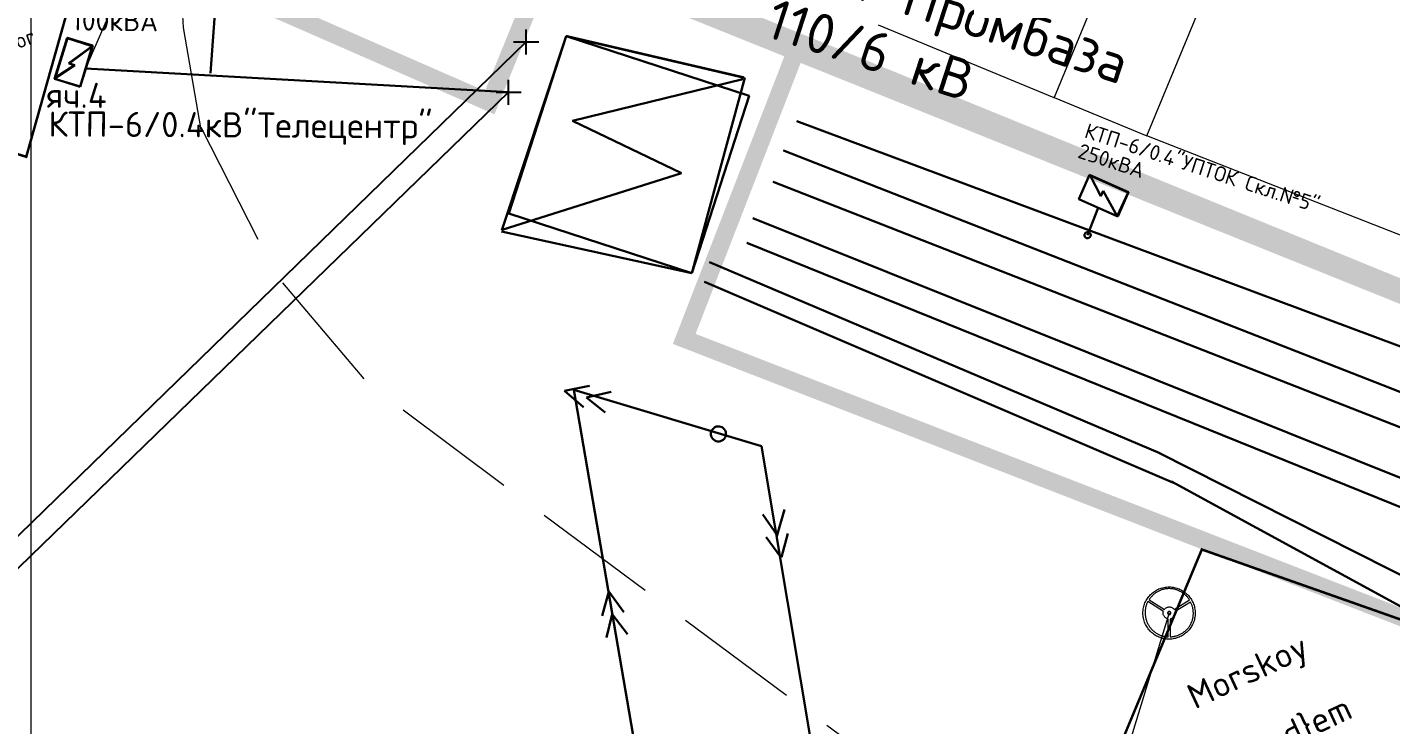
# Model space of a CAD drawing. Header units: millimetres. Extents: x 519 to 9564855, y -810 to 5021775.
# Drawn here: x 9522999 to 9523541, y 5006043 to 5006320 of the extents above; entities that cross this region are included whole.
import ezdxf

# ---------------------------------------------------------------- set-up
doc = ezdxf.new("R2010")
doc.units = ezdxf.units.MM
doc.header["$LTSCALE"] = 2
doc.header["$MEASUREMENT"] = 0
doc.header["$PDMODE"] = 2
doc.header["$PDSIZE"] = 5
for name, pattern in [('92051501$0$GROUND2', [35, 25, -10]), ('DASHED', [0.75, 0.5, -0.25]), ('HIDDEN2', [4.7625, 3.175, -1.5875])]:
    doc.linetypes.add(name, pattern=pattern)
for name, color, linetype in [('0_ANNOT_Dimensions', 7, 'Continuous'), ('2003-2004 Supplemental wells', 7, 'Continuous'), ('COMPOUND', 3, 'Continuous'), ('GRID_PULKOVO', 7, 'Continuous'), ('Layer1', 1, 'Continuous'), ('PPLINE_WAT', 7, 'WTR_LINE'), ('ROAD_FIELD', 255, '92051501$0$GROUND2')]:
    doc.layers.add(name, color=color, linetype=linetype)
for name, color, linetype, lineweight in [('Land lease as of 24.06.2004', 47, 'HIDDEN2', 70), ('Электро', 1, 'Continuous', 30), ('Электроснаб', 1, 'Continuous', 18), ('Электроснабжене', 1, 'Continuous', 18)]:
    doc.layers.add(name, color=color, linetype=linetype, lineweight=lineweight)
doc.styles.add('92051501$0$STANDARD', font='simplex.shx')
doc.styles.add('Elect', font='isocpeur.ttf')
doc.styles.get("Standard").update_dxf_attribs({"font": 'isocpeur.ttf', "width": 0.5})
doc.linetypes.add('WTR_LINE', pattern='A,0.5,-0.2,["W",92051501$0$STANDARD,S=0.1,R=0,X=-0.1,Y=-0.05],-0.05', length=0.75)
doc.dimstyles.new('ISO-25', dxfattribs={"dimtxt": 15, "dimasz": 10, "dimexe": 5, "dimexo": 5, "dimgap": 5, "dimtad": 1, "dimtxsty": 'Standard', "dimblk": 'OBLIQUE', "dimcen": 50, "dimadec": 0, "dimazin": 0, "dimtfac": 1, "dimtmove": 0, "dimatfit": 3, "dimfxl": 0, "dimarcsym": 0})

# ---------------------------------------------------------------- blocks, each defined once
blk = doc.blocks.new('_Oblique')
at = {"color": 0, "linetype": 'ByBlock', "lineweight": -2}
blk.add_line((-0.5, -0.5), (0.5, 0.5), dxfattribs=at)
blk = doc.blocks.new('*D108')
at = {"layer": '0_ANNOT_Dimensions', "color": 0, "lineweight": -2, "transparency": 16777216}
for p, q in [((9522897.82, 5006770.66), (9522881.49, 5006732.24)), ((9522883.44, 5006736.84), (9524304.47, 5006132.63)), ((9524318.85, 5006166.44), (9524302.51, 5006128.03))]:
    blk.add_line(p, q, dxfattribs=at)
at = {"layer": 'DEFPOINTS', "color": 0, "lineweight": 25, "transparency": 16777216}
for p in [(9522899.78, 5006775.26), (9524320.81, 5006171.05), (9524304.47, 5006132.63)]:
    blk.add_point(p, dxfattribs=at)
at = {"layer": '0_ANNOT_Dimensions', "color": 0, "lineweight": -2, "transparency": 16777216, "xscale": 10, "yscale": 10, "zscale": 10}
for p, rotation in [((9522883.44, 5006736.84), 156.9651309655296), ((9524304.47, 5006132.63), 336.9651309655296)]:
    blk.add_blockref('_Oblique', p, dxfattribs=dict(at, rotation=rotation))
at = {"layer": '0_ANNOT_Dimensions', "color": 0, "lineweight": 25, "transparency": 16777216, "insert": (9523599.44, 5006447.62), "char_height": 15, "attachment_point": 5, "rotation": 336.9651, "bg_fill": 3, "box_fill_scale": 1.25, "bg_fill_color": 256, "bg_fill_true_color": 13158600, "bg_fill_transparency": 0}
blk.add_mtext('1544,15', dxfattribs=at)

msp = doc.modelspace()

# ---------------------------------------------------------------- linework, layer by layer
at = {"lineweight": 0}
msp.add_line((9523445.35025, 5006384.74302), (9523406.94412, 5006291.97982), dxfattribs=at)
at = {"color": 3, "lineweight": 0}
msp.add_line((9523337.05785, 5006320.85322), (9523406.9382, 5006291.96552), dxfattribs=at)
at = {"color": 35, "linetype": 'DASHED', "lineweight": 0, "ltscale": 5, "const_width": 7}
msp.add_lwpolyline([(9523206.21757, 5006348.04855), (9523182.49647, 5006289.88535), (9522924.06753, 5006402.87595), (9522888.29702, 5006324.66587), (9522790.29702, 5006377.66587), (9522856.29702, 5006501.66587), (9522947.29702, 5006453.66587), (9523206.21757, 5006348.04855)], dxfattribs=at)
at = {"layer": '2003-2004 Supplemental wells', "color": 5, "lineweight": 0, "ltscale": 5}
msp.add_line((9523174, 5006654), (9523022.11236, 5006304.33683), dxfattribs=at)
at = {"layer": 'COMPOUND', "lineweight": 0, "const_width": 1}
for points in [[(9523017.037, 5006335.355), (9522951.237, 5006354.355), (9522932.737, 5006288.355), (9522998.137, 5006268.355), (9523017.037, 5006335.355)], [(9523212.77304, 5006316.34271), (9523283.52359, 5006299.86707)], [(9523572.537, 5006074.655), (9523465.737, 5006112.255), (9523428.537, 5006023.055), (9523532.437, 5005979.755), (9523572.537, 5006074.655)]]:
    msp.add_lwpolyline(points, dxfattribs=at)
at = {"layer": 'GRID_PULKOVO', "lineweight": 0}
msp.add_line((9523000, 5011000), (9523000, 4992000), dxfattribs=at)
at = {"layer": 'Land lease as of 24.06.2004', "color": 35, "linetype": 'DASHED', "lineweight": 0, "ltscale": 5, "const_width": 7}
for points in [[(9522957, 5006455.98), (9523999.01, 5006031.01)], [(9522947.29702, 5006453.66587), (9523999.01, 5006031.01)]]:
    msp.add_lwpolyline(points, dxfattribs=at)
at = {"layer": 'Land lease as of 24.06.2004', "color": 35, "linetype": 'DASHED', "lineweight": 0, "ltscale": 2, "const_width": 7}
msp.add_lwpolyline([(9523259.86314, 5006195.9713), (9523305.53716, 5006313.68549), (9523851.06215, 5006091.30587), (9523810.91877, 5005982.15742), (9523259.86314, 5006195.9713)], dxfattribs=at)
at = {"layer": 'Layer1', "color": 3, "lineweight": 0}
for p, q in [((9523443.91321, 5006276.70609), (9523526.35313, 5006476.24674)), ((9523406.94412, 5006291.97982), (9523443.91321, 5006276.70609)), ((9523568, 5006228), (9523443.91321, 5006276.70609))]:
    msp.add_line(p, q, dxfattribs=at)
at = {"layer": 'PPLINE_WAT', "lineweight": 0}
for points in [[(9523452.70905, 5006097.3866), (9523452.70905, 5006097.3866), (9523453.23877, 5006097.37621), (9523453.75811, 5006097.33467), (9523454.27744, 5006097.26196), (9523454.78639, 5006097.17886), (9523455.28495, 5006097.05422), (9523455.77313, 5006096.9192), (9523456.2613, 5006096.75301), (9523456.7287, 5006096.56605), (9523457.18572, 5006096.35831), (9523457.63235, 5006096.12981), (9523458.06859, 5006095.88053), (9523458.49445, 5006095.61047), (9523458.89953, 5006095.31964), (9523459.29422, 5006095.00804), (9523459.66814, 5006094.68605), (9523460.03168, 5006094.34329), (9523460.37444, 5006093.97976), (9523460.70682, 5006093.60584), (9523461.01842, 5006093.21114), (9523461.30924, 5006092.80606), (9523461.5793, 5006092.3802), (9523461.82858, 5006091.94396), (9523462.05709, 5006091.49733), (9523462.27521, 5006091.04032), (9523462.46217, 5006090.56253), (9523462.62836, 5006090.08474), (9523462.76338, 5006089.58618), (9523462.87764, 5006089.08762), (9523462.97112, 5006088.57867), (9523463.04382, 5006088.05933), (9523463.08537, 5006087.52961), (9523463.09576, 5006086.99989), (9523463.09576, 5006086.99989), (9523463.08537, 5006086.45978), (9523463.04382, 5006085.93006), (9523462.97112, 5006085.41072), (9523462.87764, 5006084.90177), (9523462.76338, 5006084.40321), (9523462.62836, 5006083.90465), (9523462.46217, 5006083.41647), (9523462.27521, 5006082.94907), (9523462.05709, 5006082.49206), (9523461.82858, 5006082.04543), (9523461.5793, 5006081.60919), (9523461.30924, 5006081.18333), (9523461.01842, 5006080.77825), (9523460.70682, 5006080.38355), (9523460.37444, 5006080.00963), (9523460.03168, 5006079.6461), (9523459.66814, 5006079.30334), (9523459.29422, 5006078.98135), (9523458.89953, 5006078.66975), (9523458.49445, 5006078.37892), (9523458.06859, 5006078.10886), (9523457.63235, 5006077.85958), (9523457.18572, 5006077.63108), (9523456.7287, 5006077.42334), (9523456.2613, 5006077.23638), (9523455.77313, 5006077.08058), (9523455.28495, 5006076.93517), (9523454.78639, 5006076.82091), (9523454.27744, 5006076.72743), (9523453.75811, 5006076.66511), (9523453.23877, 5006076.62356), (9523452.70905, 5006076.61318), (9523452.70905, 5006076.61318), (9523452.16894, 5006076.62356), (9523451.63922, 5006076.66511), (9523451.11988, 5006076.72743), (9523450.61093, 5006076.82091), (9523450.10198, 5006076.93517), (9523449.61381, 5006077.08058), (9523449.12563, 5006077.23638), (9523448.65823, 5006077.42334), (9523448.19083, 5006077.63108), (9523447.7442, 5006077.85958), (9523447.30796, 5006078.10886), (9523446.89249, 5006078.37892), (9523446.48741, 5006078.66975), (9523446.09271, 5006078.98135), (9523445.71879, 5006079.30334), (9523445.35526, 5006079.6461), (9523445.0125, 5006080.00963), (9523444.68012, 5006080.38355), (9523444.37891, 5006080.77825), (9523444.08808, 5006081.18333), (9523443.81802, 5006081.60919), (9523443.56874, 5006082.04543), (9523443.34024, 5006082.49206), (9523443.1325, 5006082.94907), (9523442.94554, 5006083.41647), (9523442.78974, 5006083.90465), (9523442.64433, 5006084.40321), (9523442.53007, 5006084.90177), (9523442.43659, 5006085.41072), (9523442.37427, 5006085.93006), (9523442.33272, 5006086.45978), (9523442.32234, 5006086.99989), (9523442.32234, 5006086.99989), (9523442.33272, 5006087.52961), (9523442.37427, 5006088.05933), (9523442.43659, 5006088.57867), (9523442.53007, 5006089.08762), (9523442.64433, 5006089.58618), (9523442.78974, 5006090.08474), (9523442.94554, 5006090.56253), (9523443.1325, 5006091.04032), (9523443.34024, 5006091.49733), (9523443.56874, 5006091.94396), (9523443.81802, 5006092.3802), (9523444.08808, 5006092.80606), (9523444.37891, 5006093.21114), (9523444.68012, 5006093.60584), (9523445.0125, 5006093.97976), (9523445.35526, 5006094.34329), (9523445.71879, 5006094.68605), (9523446.09271, 5006095.00804), (9523446.48741, 5006095.31964), (9523446.89249, 5006095.61047), (9523447.30796, 5006095.88053), (9523447.7442, 5006096.12981), (9523448.19083, 5006096.35831), (9523448.65823, 5006096.56605), (9523449.12563, 5006096.75301), (9523449.61381, 5006096.9192), (9523450.10198, 5006097.05422), (9523450.61093, 5006097.17886), (9523451.11988, 5006097.26196), (9523451.63922, 5006097.33467), (9523452.16894, 5006097.37621), (9523452.70905, 5006097.3866)], [(9523450.83944, 5006088.42287), (9523450.83944, 5006088.42287), (9523451.04717, 5006088.67215), (9523451.28607, 5006088.89027), (9523451.54574, 5006089.06684), (9523451.8054, 5006089.20187), (9523452.08585, 5006089.29535), (9523452.37667, 5006089.36806), (9523452.6675, 5006089.39922), (9523452.95833, 5006089.39922), (9523453.23877, 5006089.36806), (9523453.51921, 5006089.30574), (9523453.77888, 5006089.22264), (9523454.01777, 5006089.10839), (9523454.24628, 5006088.97336), (9523454.43324, 5006088.80718), (9523454.59943, 5006088.6306), (9523454.73446, 5006088.42287), (9523460.82107, 5006092.23479), (9523460.82107, 5006092.23479), (9523460.67565, 5006092.47368), (9523460.50947, 5006092.70219), (9523460.34328, 5006092.9307), (9523460.16671, 5006093.15921), (9523459.97975, 5006093.37733), (9523459.79278, 5006093.59545), (9523459.58505, 5006093.80318), (9523459.37732, 5006094.01092), (9523459.1592, 5006094.20827), (9523458.94107, 5006094.40561), (9523458.70218, 5006094.59257), (9523458.46329, 5006094.76915), (9523458.22439, 5006094.94572), (9523457.97511, 5006095.11191), (9523457.71544, 5006095.2781), (9523457.45577, 5006095.42351), (9523457.18572, 5006095.56892), (9523456.91567, 5006095.71434), (9523456.63522, 5006095.83898), (9523456.35478, 5006095.96362), (9523456.07434, 5006096.07787), (9523455.78351, 5006096.18174), (9523455.49269, 5006096.27522), (9523455.20186, 5006096.35831), (9523454.90064, 5006096.44141), (9523454.59943, 5006096.50373), (9523454.29821, 5006096.56605), (9523453.98661, 5006096.61798), (9523453.6854, 5006096.64914), (9523453.3738, 5006096.6803), (9523453.0622, 5006096.69069), (9523452.75059, 5006096.70108), (9523452.75059, 5006096.70108), (9523452.43899, 5006096.69069), (9523452.12739, 5006096.6803), (9523451.81579, 5006096.64914), (9523451.50419, 5006096.61798), (9523451.20297, 5006096.56605), (9523450.90176, 5006096.51412), (9523450.60055, 5006096.45179), (9523450.30972, 5006096.37909), (9523450.0085, 5006096.28561), (9523449.72806, 5006096.19213), (9523449.43723, 5006096.09865), (9523449.15679, 5006095.98439), (9523448.88674, 5006095.85975), (9523448.61668, 5006095.73511), (9523448.34663, 5006095.60008), (9523448.08696, 5006095.45467), (9523447.82729, 5006095.30926), (9523447.57801, 5006095.14307), (9523447.32873, 5006094.97688), (9523447.08984, 5006094.81069), (9523446.86133, 5006094.62373), (9523446.63282, 5006094.43677), (9523446.4147, 5006094.24981), (9523446.19658, 5006094.04208), (9523445.98885, 5006093.83434), (9523445.7915, 5006093.62661), (9523445.60454, 5006093.40849), (9523445.41758, 5006093.17998), (9523445.241, 5006092.95147), (9523445.06443, 5006092.72297), (9523444.90863, 5006092.48407), (9523444.75283, 5006092.23479), (9523450.83944, 5006088.42287)], [(9523452.30397, 5006084.61094), (9523452.30397, 5006084.61094), (9523452.06507, 5006084.69404), (9523451.83656, 5006084.78752), (9523451.60806, 5006084.91216), (9523451.40032, 5006085.04719), (9523451.20297, 5006085.20299), (9523451.0264, 5006085.36917), (9523450.86021, 5006085.55614), (9523450.72519, 5006085.75348), (9523450.60055, 5006085.96122), (9523450.49668, 5006086.17934), (9523450.42397, 5006086.40785), (9523450.37204, 5006086.64674), (9523450.35126, 5006086.89602), (9523450.36165, 5006087.1453), (9523450.4032, 5006087.39458), (9523450.47591, 5006087.65425), (9523444.27504, 5006091.54927), (9523444.27504, 5006091.54927), (9523444.14001, 5006091.29999), (9523444.01537, 5006091.05071), (9523443.90112, 5006090.79104), (9523443.79725, 5006090.53137), (9523443.69338, 5006090.26132), (9523443.5999, 5006089.98087), (9523443.51681, 5006089.71082), (9523443.4441, 5006089.41999), (9523443.38178, 5006089.13955), (9523443.32985, 5006088.84872), (9523443.27791, 5006088.55789), (9523443.24675, 5006088.26707), (9523443.21559, 5006087.96585), (9523443.19482, 5006087.66464), (9523443.18443, 5006087.36342), (9523443.18443, 5006087.06221), (9523443.19482, 5006086.76099), (9523443.21559, 5006086.45978), (9523443.23637, 5006086.14818), (9523443.27791, 5006085.84696), (9523443.31946, 5006085.54575), (9523443.38178, 5006085.24453), (9523443.4441, 5006084.94332), (9523443.51681, 5006084.64211), (9523443.5999, 5006084.34089), (9523443.69338, 5006084.05006), (9523443.79725, 5006083.75923), (9523443.9115, 5006083.46841), (9523444.03614, 5006083.17758), (9523444.17117, 5006082.89714), (9523444.31659, 5006082.6167), (9523444.47239, 5006082.33626), (9523444.47239, 5006082.33626), (9523444.62819, 5006082.0662), (9523444.80476, 5006081.80653), (9523444.97095, 5006081.54687), (9523445.15791, 5006081.29758), (9523445.35526, 5006081.05869), (9523445.5526, 5006080.8198), (9523445.74995, 5006080.59129), (9523445.96807, 5006080.37317), (9523446.17581, 5006080.16543), (9523446.40431, 5006079.9577), (9523446.63282, 5006079.76035), (9523446.87172, 5006079.57339), (9523447.11061, 5006079.38643), (9523447.34951, 5006079.22024), (9523447.59879, 5006079.05405), (9523447.85845, 5006078.89825), (9523448.10774, 5006078.74245), (9523448.37779, 5006078.60743), (9523448.63746, 5006078.4724), (9523448.90751, 5006078.34776), (9523449.17757, 5006078.2335), (9523449.45801, 5006078.12964), (9523449.72806, 5006078.02577), (9523450.0085, 5006077.94268), (9523450.29933, 5006077.85958), (9523450.57977, 5006077.78688), (9523450.86021, 5006077.72456), (9523451.15104, 5006077.67262), (9523451.44187, 5006077.62069), (9523451.72231, 5006077.58953), (9523452.01314, 5006077.56876), (9523452.30397, 5006077.54798), (9523452.30397, 5006084.61094)], [(9523455.09799, 5006087.65425), (9523455.09799, 5006087.65425), (9523455.16031, 5006087.3842), (9523455.19147, 5006087.11414), (9523455.19147, 5006086.85447), (9523455.1707, 5006086.60519), (9523455.12915, 5006086.35591), (9523455.06683, 5006086.11702), (9523454.97335, 5006085.8989), (9523454.86948, 5006085.69116), (9523454.73446, 5006085.49382), (9523454.56827, 5006085.30685), (9523454.3917, 5006085.15105), (9523454.19435, 5006084.99525), (9523453.97623, 5006084.87061), (9523453.73733, 5006084.76675), (9523453.47766, 5006084.67327), (9523453.19722, 5006084.61094), (9523453.19722, 5006077.54798), (9523453.19722, 5006077.54798), (9523453.47766, 5006077.55837), (9523453.75811, 5006077.57914), (9523454.03855, 5006077.6103), (9523454.31899, 5006077.65185), (9523454.59943, 5006077.70378), (9523454.87987, 5006077.75572), (9523455.16031, 5006077.82842), (9523455.44075, 5006077.90113), (9523455.72119, 5006077.98422), (9523456.00164, 5006078.0777), (9523456.28208, 5006078.18157), (9523456.55213, 5006078.28544), (9523456.82219, 5006078.41008), (9523457.09224, 5006078.53472), (9523457.36229, 5006078.66975), (9523457.62196, 5006078.81516), (9523457.88163, 5006078.96057), (9523458.1413, 5006079.12676), (9523458.39058, 5006079.29295), (9523458.63986, 5006079.46952), (9523458.87875, 5006079.6461), (9523459.11765, 5006079.84344), (9523459.34616, 5006080.04079), (9523459.57466, 5006080.24853), (9523459.79278, 5006080.45626), (9523460.00052, 5006080.68477), (9523460.20825, 5006080.91328), (9523460.4056, 5006081.15217), (9523460.59256, 5006081.39106), (9523460.77952, 5006081.64035), (9523460.94571, 5006081.90001), (9523461.1119, 5006082.17007), (9523461.1119, 5006082.17007), (9523461.2677, 5006082.45051), (9523461.41311, 5006082.73095), (9523461.54814, 5006083.02178), (9523461.67278, 5006083.30222), (9523461.77665, 5006083.59305), (9523461.88051, 5006083.89426), (9523461.97399, 5006084.18509), (9523462.05709, 5006084.47592), (9523462.12979, 5006084.77713), (9523462.2025, 5006085.07835), (9523462.25443, 5006085.36917), (9523462.29598, 5006085.67039), (9523462.32714, 5006085.9716), (9523462.3583, 5006086.27282), (9523462.36869, 5006086.56365), (9523462.37908, 5006086.86486), (9523462.37908, 5006087.16608), (9523462.3583, 5006087.4569), (9523462.33753, 5006087.74773), (9523462.30637, 5006088.04895), (9523462.27521, 5006088.33977), (9523462.22327, 5006088.62022), (9523462.17134, 5006088.91104), (9523462.09863, 5006089.19148), (9523462.02593, 5006089.47193), (9523461.94283, 5006089.75237), (9523461.84935, 5006090.03281), (9523461.75587, 5006090.30286), (9523461.64162, 5006090.56253), (9523461.52737, 5006090.83258), (9523461.40272, 5006091.09225), (9523461.2677, 5006091.34153), (9523455.09799, 5006087.65425)], [(9523452.79214, 5006087.65425), (9523452.79214, 5006087.65425), (9523452.65711, 5006087.64386), (9523452.53247, 5006087.60232), (9523452.42861, 5006087.54), (9523452.32474, 5006087.46729), (9523452.25203, 5006087.36342), (9523452.18971, 5006087.25956), (9523452.14817, 5006087.13492), (9523452.13778, 5006086.99989), (9523452.13778, 5006086.99989), (9523452.14817, 5006086.86486), (9523452.18971, 5006086.75061), (9523452.25203, 5006086.63635), (9523452.32474, 5006086.54287), (9523452.42861, 5006086.45978), (9523452.53247, 5006086.40785), (9523452.65711, 5006086.3663), (9523452.79214, 5006086.35591), (9523452.79214, 5006086.35591), (9523452.92717, 5006086.3663), (9523453.04142, 5006086.40785), (9523453.15568, 5006086.45978), (9523453.24916, 5006086.54287), (9523453.33225, 5006086.63635), (9523453.38418, 5006086.75061), (9523453.42573, 5006086.86486), (9523453.43612, 5006086.99989), (9523453.43612, 5006086.99989), (9523453.42573, 5006087.13492), (9523453.38418, 5006087.25956), (9523453.33225, 5006087.36342), (9523453.24916, 5006087.46729), (9523453.15568, 5006087.54), (9523453.04142, 5006087.60232), (9523452.92717, 5006087.64386), (9523452.79214, 5006087.65425)]]:
    msp.add_lwpolyline(points, dxfattribs=at)
at = {"layer": 'PPLINE_WAT', "color": 5, "lineweight": 0, "ltscale": 2}
msp.add_lwpolyline([(9523411.498, 5005951.939), (9523452.86, 5006087.167)], dxfattribs=at)
at = {"layer": 'ROAD_FIELD', "lineweight": 0}
msp.add_lwpolyline([(9523067.737, 5006279.055), (9523060.637, 5006319.755), (9523057.237, 5006381.255), (9523049.86438, 5006702.9091)], dxfattribs=at)
at = {"layer": 'ROAD_FIELD', "lineweight": 0, "flags": 128}
msp.add_lwpolyline([(9523067.54573, 5006280.15142), (9523097.837, 5006220.955), (9523134.28356, 5006177.90575), (9523327.5536, 5006034.29016), (9523404.3888, 5005961.89165), (9523546.137, 5005820.655), (9523570.337, 5005764.455), (9523611.637, 5005703.555), (9523678.937, 5005601.455), (9523758.937, 5005482.155), (9523855.737, 5005356.655), (9523893.937, 5005309.855), (9523976.037, 5005203.855), (9524058.737, 5005089.655), (9524169.237, 5004930.955), (9524255.937, 5004827.155), (9524338.537, 5004723.055), (9524419.237, 5004614.655), (9524494.52002, 5004513.62152), (9524570.637, 5004405.855), (9524678.92453, 5004248.16038), (9524754.737, 5004137.255), (9524931.88962, 5003868.81369), (9525012.437, 5003759.655), (9525133.337, 5003611.255), (9525227.61732, 5003523.96814), (9525365.22415, 5003383.09482), (9525453.6058, 5003288.06127), (9525775.337, 5002972.455), (9525888.237, 5002858.655), (9526236.59672, 5002514.5697), (9526304.637, 5002460.255), (9526557.36259, 5002178.24732), (9526734.337, 5001983.055), (9526762.137, 5001952.155)], dxfattribs=at)
at = {"layer": 'Электро'}
for p, q in [((9523071.45139, 5006301.59516, 0), (9523074.62526, 5006346.78749, 0)), ((9523009.42008, 5006299.36335, 0), (9523014.41422, 5006315.66423, 0)), ((9523009.50653, 5006299.28345), (9523014.50067, 5006315.58432)), ((9523014.47911, 5006315.542, 0), (9523009.61762, 5006299.6741, 0)), ((9523014.56557, 5006315.46209), (9523009.70408, 5006299.5942)), ((9523014.41422, 5006315.66423, 0), (9523024.52298, 5006312.56718, 0)), ((9523024.42257, 5006312.35169, 0), (9523014.47911, 5006315.542, 0)), ((9523014.50067, 5006315.58432), (9523024.60944, 5006312.48727)), ((9523024.50903, 5006312.27178), (9523014.56557, 5006315.46209)), ((9523015.06233, 5006305.51121, 0), (9523024.42257, 5006312.35169, 0)), ((9523015.14878, 5006305.4313), (9523024.50903, 5006312.27178)), ((9523024.52298, 5006312.56718, 0), (9523019.52884, 5006296.26631, 0)), ((9523024.60944, 5006312.48727), (9523019.61529, 5006296.1864)), ((9523212.95519, 5006316.27431), (9523187.28216, 5006239.12963)), ((9523190.03998, 5006245.74854), (9523212.95519, 5006316.27431)), ((9523212.95519, 5006316.27431), (9523283.70573, 5006299.79867)), ((9523212.95519, 5006316.27431), (9523285.74848, 5006292.62233)), ((9523009.61762, 5006299.6741, 0), (9523017.33341, 5006304.81541, 0)), ((9523009.70408, 5006299.5942), (9523017.41986, 5006304.73551)), ((9523017.33341, 5006304.81541, 0), (9523015.06233, 5006305.51121, 0)), ((9523017.41986, 5006304.73551), (9523015.14878, 5006305.4313)), ((9523021.67024, 5006303.50373, 0), (9523190, 5006294)), ((9523019.52884, 5006296.26631, 0), (9523009.42008, 5006299.36335, 0)), ((9523019.61529, 5006296.1864), (9523009.50653, 5006299.28345)), ((9523215.38813, 5006282.61986), (9523283.21036, 5006299.25875)), ((9523283.94992, 5006299.74345), (9523262.83327, 5006222.09657)), ((9523285.74848, 5006292.62233), (9523262.83327, 5006222.09657)), ((9523258.72575, 5006261.82124), (9523215.38813, 5006282.61986)), ((9523602.96149, 5006171.24418, 0), (9523304.6111, 5006282.48873, 0)), ((9524036.9672, 5005982.0111, 0), (9523299.37247, 5006270.82002, 0)), ((9523187.47569, 5006239.30979), (9523258.72575, 5006261.82124)), ((9524058.5229, 5005959.57501, 0), (9523295.27266, 5006258.42947, 0)), ((9523416.75404, 5006251.52972, 0), (9523421.05849, 5006261.18634, 0)), ((9523421.05849, 5006261.18634, 0), (9523436.63028, 5006254.2452, 0)), ((9523436.50106, 5006254.19567, 0), (9523421.34289, 5006260.95244, 0)), ((9523421.34289, 5006260.95244, 0), (9523425.5068, 5006252.66823, 0)), ((9523425.5068, 5006252.66823, 0), (9523426.47386, 5006254.83773, 0)), ((9523426.47386, 5006254.83773, 0), (9523432.12416, 5006244.71447, 0)), ((9523432.12416, 5006244.71447, 0), (9523436.50106, 5006254.19567, 0)), ((9523436.63028, 5006254.2452, 0), (9523432.32582, 5006244.58858, 0)), ((9523432.32582, 5006244.58858, 0), (9523416.75404, 5006251.52972, 0)), ((9523424.53993, 5006248.05915, 0), (9523420.28383, 5006237.19077, 0)), ((9523262.83327, 5006222.09657), (9523190.03998, 5006245.74854)), ((9523262.83327, 5006222.09657), (9523187.11213, 5006238.61869)), ((9523449.09091, 5006150.48167), (9523269.95685, 5006226.52537)), ((9523454.48098, 5006138.80813), (9523267.92111, 5006218.67293)), ((9523222.2284, 5006177.30534), (9523212.25559, 5006175.38315)), ((9523212.25559, 5006175.38315), (9523219.8485, 5006168.80492)), ((9523212.25559, 5006175.38315), (9523219.8485, 5006168.80492)), ((9523215.98965, 5006175.7554), (9523290.55725, 5006153.34614)), ((9523258.18963, 5005929.48071), (9523215.98965, 5006175.7554)), ((9523215.98965, 5006175.7554), (9523290.55725, 5006153.34614)), ((9523220.93645, 5006172.69082), (9523230.73424, 5006174.92393)), ((9523220.93645, 5006172.69082), (9523230.73424, 5006174.92393)), ((9523228.42234, 5006166.66637), (9523220.93645, 5006172.69082)), ((9523228.42234, 5006166.66637), (9523220.93645, 5006172.69082)), ((9523290.55725, 5006153.34614), (9523332.31094, 5005905.39724)), ((9523448.15369, 5006150.95478), (9523609.95793, 5006069.27668)), ((9523586.99892, 5006066.57432), (9523453.67892, 5006139.24532)), ((9523296.66722, 5006117.60392), (9523299.76417, 5006128.10367)), ((9523296.66722, 5006117.60392), (9523299.76417, 5006128.10367)), ((9523296.87418, 5006117.89455), (9523291.14214, 5006126.14497)), ((9523296.87418, 5006117.89455), (9523291.14214, 5006126.14497)), ((9523298.33603, 5006109.18344), (9523292.39703, 5006117.14322)), ((9523298.33603, 5006109.18344), (9523292.39703, 5006117.14322)), ((9523298.58476, 5006109.22518), (9523301.10259, 5006118.60414)), ((9523298.58476, 5006109.22518), (9523301.10259, 5006118.60414)), ((9523229.91346, 5006095.5744), (9523227.18866, 5006085.90481)), ((9523229.91346, 5006095.5744), (9523227.18866, 5006085.90481)), ((9523235.89423, 5006087.36574), (9523229.91346, 5006095.5744)), ((9523235.89423, 5006087.36574), (9523229.91346, 5006095.5744)), ((9523228.89925, 5006077.23544), (9523231.16835, 5006086.57266)), ((9523228.89925, 5006077.23544), (9523231.16835, 5006086.57266)), ((9523231.16835, 5006086.57266), (9523237.35608, 5006078.65462)), ((9523231.16835, 5006086.57266), (9523237.35608, 5006078.65462))]:
    msp.add_line(p, q, dxfattribs=at)
at = {"layer": 'Электро', "lineweight": -2}
for p, q in [((9522923, 5006048), (9523197, 5006314)), ((9523190, 5006294), (9522927, 5006039))]:
    msp.add_line(p, q, dxfattribs=at)
at = {"layer": 'Электро', "ltscale": 0.25}
for p, q in [((9523287.19875, 5006243.91222), (9523758.14989, 5006055.12352)), ((9523284.75269, 5006234.0949), (9523743.01704, 5006049.07989))]:
    msp.add_line(p, q, dxfattribs=at)
at = {"layer": 'Электро', "ltscale": 25}
for start, end in [(162, 342), (342, 162)]:
    msp.add_arc((9523420.28383, 5006237.19077, 0), 1.25, start, end, dxfattribs=at)
at = {"layer": 'Электро'}
for start, end in [(94.955586, 274.955586), (94.9555861, 274.9555861), (274.955586, 94.955586), (274.9555861, 94.9555861)]:
    msp.add_arc((9523273.47571, 5006158.2123), 3, start, end, dxfattribs=at)
at = {"layer": 'Электроснаб', "color": 1, "linetype": 'ByBlock', "lineweight": 0}
for p, q in [((9523071.45139, 5006301.59516, 0), (9523074.62526, 5006346.78749, 0)), ((9523009.42008, 5006299.36335, 0), (9523014.41422, 5006315.66423, 0)), ((9523009.50653, 5006299.28345), (9523014.50067, 5006315.58432)), ((9523014.47911, 5006315.542, 0), (9523009.61762, 5006299.6741, 0)), ((9523014.56557, 5006315.46209), (9523009.70408, 5006299.5942)), ((9523014.41422, 5006315.66423, 0), (9523024.52298, 5006312.56718, 0)), ((9523024.42257, 5006312.35169, 0), (9523014.47911, 5006315.542, 0)), ((9523014.50067, 5006315.58432), (9523024.60944, 5006312.48727)), ((9523024.50903, 5006312.27178), (9523014.56557, 5006315.46209)), ((9523015.06233, 5006305.51121, 0), (9523024.42257, 5006312.35169, 0)), ((9523015.14878, 5006305.4313), (9523024.50903, 5006312.27178)), ((9523024.52298, 5006312.56718, 0), (9523019.52884, 5006296.26631, 0)), ((9523024.60944, 5006312.48727), (9523019.61529, 5006296.1864)), ((9523212.95519, 5006316.27431), (9523187.28216, 5006239.12963)), ((9523190.03998, 5006245.74854), (9523212.95519, 5006316.27431)), ((9523212.95519, 5006316.27431), (9523283.70573, 5006299.79867)), ((9523212.95519, 5006316.27431), (9523285.74848, 5006292.62233)), ((9523009.61762, 5006299.6741, 0), (9523017.33341, 5006304.81541, 0)), ((9523009.70408, 5006299.5942), (9523017.41986, 5006304.73551)), ((9523017.33341, 5006304.81541, 0), (9523015.06233, 5006305.51121, 0)), ((9523017.41986, 5006304.73551), (9523015.14878, 5006305.4313)), ((9523021.67024, 5006303.50373, 0), (9523190, 5006294)), ((9523019.52884, 5006296.26631, 0), (9523009.42008, 5006299.36335, 0)), ((9523019.61529, 5006296.1864), (9523009.50653, 5006299.28345)), ((9523215.38813, 5006282.61986), (9523283.21036, 5006299.25875)), ((9523283.94992, 5006299.74345), (9523262.83327, 5006222.09657)), ((9523285.74848, 5006292.62233), (9523262.83327, 5006222.09657)), ((9523258.72575, 5006261.82124), (9523215.38813, 5006282.61986)), ((9523602.96149, 5006171.24418, 0), (9523304.6111, 5006282.48873, 0)), ((9524036.9672, 5005982.0111, 0), (9523299.37247, 5006270.82002, 0)), ((9523187.47569, 5006239.30979), (9523258.72575, 5006261.82124)), ((9524058.5229, 5005959.57501, 0), (9523295.27266, 5006258.42947, 0)), ((9523416.75404, 5006251.52972, 0), (9523421.05849, 5006261.18634, 0)), ((9523421.05849, 5006261.18634, 0), (9523436.63028, 5006254.2452, 0)), ((9523436.50106, 5006254.19567, 0), (9523421.34289, 5006260.95244, 0)), ((9523421.34289, 5006260.95244, 0), (9523425.5068, 5006252.66823, 0)), ((9523425.5068, 5006252.66823, 0), (9523426.47386, 5006254.83773, 0)), ((9523426.47386, 5006254.83773, 0), (9523432.12416, 5006244.71447, 0)), ((9523432.12416, 5006244.71447, 0), (9523436.50106, 5006254.19567, 0)), ((9523436.63028, 5006254.2452, 0), (9523432.32582, 5006244.58858, 0)), ((9523432.32582, 5006244.58858, 0), (9523416.75404, 5006251.52972, 0)), ((9523424.53993, 5006248.05915, 0), (9523420.28383, 5006237.19077, 0)), ((9523262.83327, 5006222.09657), (9523190.03998, 5006245.74854)), ((9523262.83327, 5006222.09657), (9523187.11213, 5006238.61869)), ((9523449.09091, 5006150.48167), (9523269.95685, 5006226.52537)), ((9523454.48098, 5006138.80813), (9523267.92111, 5006218.67293)), ((9523222.2284, 5006177.30534), (9523212.25559, 5006175.38315)), ((9523212.25559, 5006175.38315), (9523219.8485, 5006168.80492)), ((9523212.25559, 5006175.38315), (9523219.8485, 5006168.80492)), ((9523215.98965, 5006175.7554), (9523290.55725, 5006153.34614)), ((9523258.18963, 5005929.48071), (9523215.98965, 5006175.7554)), ((9523215.98965, 5006175.7554), (9523290.55725, 5006153.34614)), ((9523220.93645, 5006172.69082), (9523230.73424, 5006174.92393)), ((9523220.93645, 5006172.69082), (9523230.73424, 5006174.92393)), ((9523228.42234, 5006166.66637), (9523220.93645, 5006172.69082)), ((9523228.42234, 5006166.66637), (9523220.93645, 5006172.69082)), ((9523290.55725, 5006153.34614), (9523332.31094, 5005905.39724)), ((9523448.15369, 5006150.95478), (9523609.95793, 5006069.27668)), ((9523586.99892, 5006066.57432), (9523453.67892, 5006139.24532)), ((9523296.66722, 5006117.60392), (9523299.76417, 5006128.10367)), ((9523296.66722, 5006117.60392), (9523299.76417, 5006128.10367)), ((9523296.87418, 5006117.89455), (9523291.14214, 5006126.14497)), ((9523296.87418, 5006117.89455), (9523291.14214, 5006126.14497)), ((9523298.33603, 5006109.18344), (9523292.39703, 5006117.14322)), ((9523298.33603, 5006109.18344), (9523292.39703, 5006117.14322)), ((9523298.58476, 5006109.22518), (9523301.10259, 5006118.60414)), ((9523298.58476, 5006109.22518), (9523301.10259, 5006118.60414)), ((9523229.91346, 5006095.5744), (9523227.18866, 5006085.90481)), ((9523229.91346, 5006095.5744), (9523227.18866, 5006085.90481)), ((9523235.89423, 5006087.36574), (9523229.91346, 5006095.5744)), ((9523235.89423, 5006087.36574), (9523229.91346, 5006095.5744)), ((9523228.89925, 5006077.23544), (9523231.16835, 5006086.57266)), ((9523228.89925, 5006077.23544), (9523231.16835, 5006086.57266)), ((9523231.16835, 5006086.57266), (9523237.35608, 5006078.65462)), ((9523231.16835, 5006086.57266), (9523237.35608, 5006078.65462))]:
    msp.add_line(p, q, dxfattribs=at)
at = {"layer": 'Электроснаб', "color": 1, "linetype": 'ByBlock', "lineweight": 0, "ltscale": 0.25}
for p, q in [((9523287.19875, 5006243.91222), (9523758.14989, 5006055.12352)), ((9523284.75269, 5006234.0949), (9523743.01704, 5006049.07989))]:
    msp.add_line(p, q, dxfattribs=at)
at = {"layer": 'Электроснаб', "color": 1, "linetype": 'ByBlock', "lineweight": 0, "ltscale": 25}
for start, end in [(162, 342), (342, 162)]:
    msp.add_arc((9523420.28383, 5006237.19077, 0), 1.25, start, end, dxfattribs=at)
at = {"layer": 'Электроснаб', "color": 1, "linetype": 'ByBlock', "lineweight": 0}
for start, end in [(94.955586, 274.955586), (94.9555861, 274.9555861), (274.955586, 94.955586), (274.9555861, 94.9555861)]:
    msp.add_arc((9523273.47571, 5006158.2123), 3, start, end, dxfattribs=at)
at = {"layer": 'Электроснабжене', "color": 1, "linetype": 'ByBlock', "lineweight": 0}
for p, q in [((9523071.45139, 5006301.59516, 0), (9523074.62526, 5006346.78749, 0)), ((9523009.42008, 5006299.36335, 0), (9523014.41422, 5006315.66423, 0)), ((9523009.50653, 5006299.28345), (9523014.50067, 5006315.58432)), ((9523014.47911, 5006315.542, 0), (9523009.61762, 5006299.6741, 0)), ((9523014.56557, 5006315.46209), (9523009.70408, 5006299.5942)), ((9523014.41422, 5006315.66423, 0), (9523024.52298, 5006312.56718, 0)), ((9523024.42257, 5006312.35169, 0), (9523014.47911, 5006315.542, 0)), ((9523014.50067, 5006315.58432), (9523024.60944, 5006312.48727)), ((9523024.50903, 5006312.27178), (9523014.56557, 5006315.46209)), ((9523015.06233, 5006305.51121, 0), (9523024.42257, 5006312.35169, 0)), ((9523015.14878, 5006305.4313), (9523024.50903, 5006312.27178)), ((9523024.52298, 5006312.56718, 0), (9523019.52884, 5006296.26631, 0)), ((9523024.60944, 5006312.48727), (9523019.61529, 5006296.1864)), ((9523212.95519, 5006316.27431), (9523187.28216, 5006239.12963)), ((9523190.03998, 5006245.74854), (9523212.95519, 5006316.27431)), ((9523212.95519, 5006316.27431), (9523283.70573, 5006299.79867)), ((9523212.95519, 5006316.27431), (9523285.74848, 5006292.62233)), ((9523009.61762, 5006299.6741, 0), (9523017.33341, 5006304.81541, 0)), ((9523009.70408, 5006299.5942), (9523017.41986, 5006304.73551)), ((9523017.33341, 5006304.81541, 0), (9523015.06233, 5006305.51121, 0)), ((9523017.41986, 5006304.73551), (9523015.14878, 5006305.4313)), ((9523021.67024, 5006303.50373, 0), (9523190, 5006294)), ((9523019.52884, 5006296.26631, 0), (9523009.42008, 5006299.36335, 0)), ((9523019.61529, 5006296.1864), (9523009.50653, 5006299.28345)), ((9523215.38813, 5006282.61986), (9523283.21036, 5006299.25875)), ((9523283.94992, 5006299.74345), (9523262.83327, 5006222.09657)), ((9523285.74848, 5006292.62233), (9523262.83327, 5006222.09657)), ((9523258.72575, 5006261.82124), (9523215.38813, 5006282.61986)), ((9523602.96149, 5006171.24418, 0), (9523304.6111, 5006282.48873, 0)), ((9524036.9672, 5005982.0111, 0), (9523299.37247, 5006270.82002, 0)), ((9523187.47569, 5006239.30979), (9523258.72575, 5006261.82124)), ((9524058.5229, 5005959.57501, 0), (9523295.27266, 5006258.42947, 0)), ((9523416.75404, 5006251.52972, 0), (9523421.05849, 5006261.18634, 0)), ((9523421.05849, 5006261.18634, 0), (9523436.63028, 5006254.2452, 0)), ((9523436.50106, 5006254.19567, 0), (9523421.34289, 5006260.95244, 0)), ((9523421.34289, 5006260.95244, 0), (9523425.5068, 5006252.66823, 0)), ((9523425.5068, 5006252.66823, 0), (9523426.47386, 5006254.83773, 0)), ((9523426.47386, 5006254.83773, 0), (9523432.12416, 5006244.71447, 0)), ((9523432.12416, 5006244.71447, 0), (9523436.50106, 5006254.19567, 0)), ((9523436.63028, 5006254.2452, 0), (9523432.32582, 5006244.58858, 0)), ((9523432.32582, 5006244.58858, 0), (9523416.75404, 5006251.52972, 0)), ((9523424.53993, 5006248.05915, 0), (9523420.28383, 5006237.19077, 0)), ((9523262.83327, 5006222.09657), (9523190.03998, 5006245.74854)), ((9523262.83327, 5006222.09657), (9523187.11213, 5006238.61869)), ((9523449.09091, 5006150.48167), (9523269.95685, 5006226.52537)), ((9523454.48098, 5006138.80813), (9523267.92111, 5006218.67293)), ((9523222.2284, 5006177.30534), (9523212.25559, 5006175.38315)), ((9523212.25559, 5006175.38315), (9523219.8485, 5006168.80492)), ((9523212.25559, 5006175.38315), (9523219.8485, 5006168.80492)), ((9523215.98965, 5006175.7554), (9523290.55725, 5006153.34614)), ((9523258.18963, 5005929.48071), (9523215.98965, 5006175.7554)), ((9523215.98965, 5006175.7554), (9523290.55725, 5006153.34614)), ((9523220.93645, 5006172.69082), (9523230.73424, 5006174.92393)), ((9523220.93645, 5006172.69082), (9523230.73424, 5006174.92393)), ((9523228.42234, 5006166.66637), (9523220.93645, 5006172.69082)), ((9523228.42234, 5006166.66637), (9523220.93645, 5006172.69082)), ((9523290.55725, 5006153.34614), (9523332.31094, 5005905.39724)), ((9523448.15369, 5006150.95478), (9523609.95793, 5006069.27668)), ((9523586.99892, 5006066.57432), (9523453.67892, 5006139.24532)), ((9523296.66722, 5006117.60392), (9523299.76417, 5006128.10367)), ((9523296.66722, 5006117.60392), (9523299.76417, 5006128.10367)), ((9523296.87418, 5006117.89455), (9523291.14214, 5006126.14497)), ((9523296.87418, 5006117.89455), (9523291.14214, 5006126.14497)), ((9523298.33603, 5006109.18344), (9523292.39703, 5006117.14322)), ((9523298.33603, 5006109.18344), (9523292.39703, 5006117.14322)), ((9523298.58476, 5006109.22518), (9523301.10259, 5006118.60414)), ((9523298.58476, 5006109.22518), (9523301.10259, 5006118.60414)), ((9523229.91346, 5006095.5744), (9523227.18866, 5006085.90481)), ((9523229.91346, 5006095.5744), (9523227.18866, 5006085.90481)), ((9523235.89423, 5006087.36574), (9523229.91346, 5006095.5744)), ((9523235.89423, 5006087.36574), (9523229.91346, 5006095.5744)), ((9523228.89925, 5006077.23544), (9523231.16835, 5006086.57266)), ((9523228.89925, 5006077.23544), (9523231.16835, 5006086.57266)), ((9523231.16835, 5006086.57266), (9523237.35608, 5006078.65462)), ((9523231.16835, 5006086.57266), (9523237.35608, 5006078.65462))]:
    msp.add_line(p, q, dxfattribs=at)
at = {"layer": 'Электроснабжене', "color": 1, "linetype": 'ByBlock', "lineweight": 0, "ltscale": 0.25}
for p, q in [((9523287.19875, 5006243.91222), (9523758.14989, 5006055.12352)), ((9523284.75269, 5006234.0949), (9523743.01704, 5006049.07989))]:
    msp.add_line(p, q, dxfattribs=at)
at = {"layer": 'Электроснабжене', "color": 1, "linetype": 'ByBlock', "lineweight": 0, "ltscale": 25}
for start, end in [(162, 342), (342, 162)]:
    msp.add_arc((9523420.28383, 5006237.19077, 0), 1.25, start, end, dxfattribs=at)
at = {"layer": 'Электроснабжене', "color": 1, "linetype": 'ByBlock', "lineweight": 0}
for start, end in [(94.955586, 274.955586), (94.9555861, 274.9555861), (274.955586, 94.955586), (274.9555861, 94.9555861)]:
    msp.add_arc((9523273.47571, 5006158.2123), 3, start, end, dxfattribs=at)
at = {"layer": 'Электроснабжене', "lineweight": 25}
for p in [(9523197, 5006314), (9523190, 5006294)]:
    msp.add_point(p, dxfattribs=at)

# ---------------------------------------------------------------- texts
at = {"layer": 'COMPOUND', "lineweight": 0, "style": 'Elect'}
for s, height, rotation, p in [('Retranslator', 6.083979, 20, (9522958.36564, 5006297.86086)), ('Morskoy', 10, 25, (9523463.00625, 5006048.57933)), ('vodopod}em', 10, 25, (9523461.25064, 5006015.24402))]:
    msp.add_text(s, height=height, rotation=rotation, dxfattribs=at).set_placement(p)
at = {"layer": 'Электро'}
for s, height, p in [('П/ст Промбаза', 16, (9523293.17659, 5006342.51125)), ('110/6 кВ', 16, (9523291.29109, 5006316.39401)), ('КТП-6/0.4"УПТОК Скл.№5"', 6, (9523418.60633, 5006276.12238, 0)), ('250кВА', 6, (9523415.94588, 5006268.11112, 0))]:
    msp.add_text(s, height=height, rotation=342, dxfattribs=at).set_placement(p)
at = {"layer": 'Электроснаб', "color": 1, "linetype": 'ByBlock', "lineweight": 0}
for s, height, rotation, p in [('П/ст Промбаза', 16, 342, (9523293.17659, 5006342.51125)), ('110/6 кВ', 16, 342, (9523291.29109, 5006316.39401)), ('100кВА', 8, 359.3332496, (9523016.21427, 5006318.59181, 0)), ('яч.4', 10, 359.7095467, (9523006.20895, 5006287.85056, 0)), ('КТП-6/0.4кВ"Телецентр" ', 10, 359.7095467, (9523006.94852, 5006276.40338, 0)), ('КТП-6/0.4"УПТОК Скл.№5"', 6, 342, (9523418.60633, 5006276.12238, 0)), ('250кВА', 6, 342, (9523415.94588, 5006268.11112, 0))]:
    msp.add_text(s, height=height, rotation=rotation, dxfattribs=at).set_placement(p)
at = {"layer": 'Электроснабжене', "color": 1, "linetype": 'ByBlock', "lineweight": 0}
for s, height, rotation, p in [('П/ст Промбаза', 16, 342, (9523293.17659, 5006342.51125)), ('110/6 кВ', 16, 342, (9523291.29109, 5006316.39401)), ('100кВА', 8, 359.3332496, (9523016.21427, 5006318.59181, 0)), ('яч.4', 10, 359.7095467, (9523006.20895, 5006287.85056, 0)), ('КТП-6/0.4кВ"Телецентр" ', 10, 359.7095467, (9523006.94852, 5006276.40338, 0)), ('КТП-6/0.4"УПТОК Скл.№5"', 6, 342, (9523418.60633, 5006276.12238, 0)), ('250кВА', 6, 342, (9523415.94588, 5006268.11112, 0))]:
    msp.add_text(s, height=height, rotation=rotation, dxfattribs=at).set_placement(p)

# ---------------------------------------------------------------- next in the draw order: dimensions: what is measured, and where the dimension line sits
at = {"layer": '0_ANNOT_Dimensions', "lineweight": 25}
dim = msp.add_aligned_dim(p1=(9522899.77955, 5006775.25724), p2=(9524320.80617, 5006171.04633), distance=-41.74576, dimstyle='ISO-25', override={"dimtfill": 1}, dxfattribs=at)
dim.commit()
dim.dimension.update_dxf_attribs({"geometry": '*D108', "text_midpoint": (9523599.43618, 5006447.61828)})

doc.saveas('drawing.dxf')
